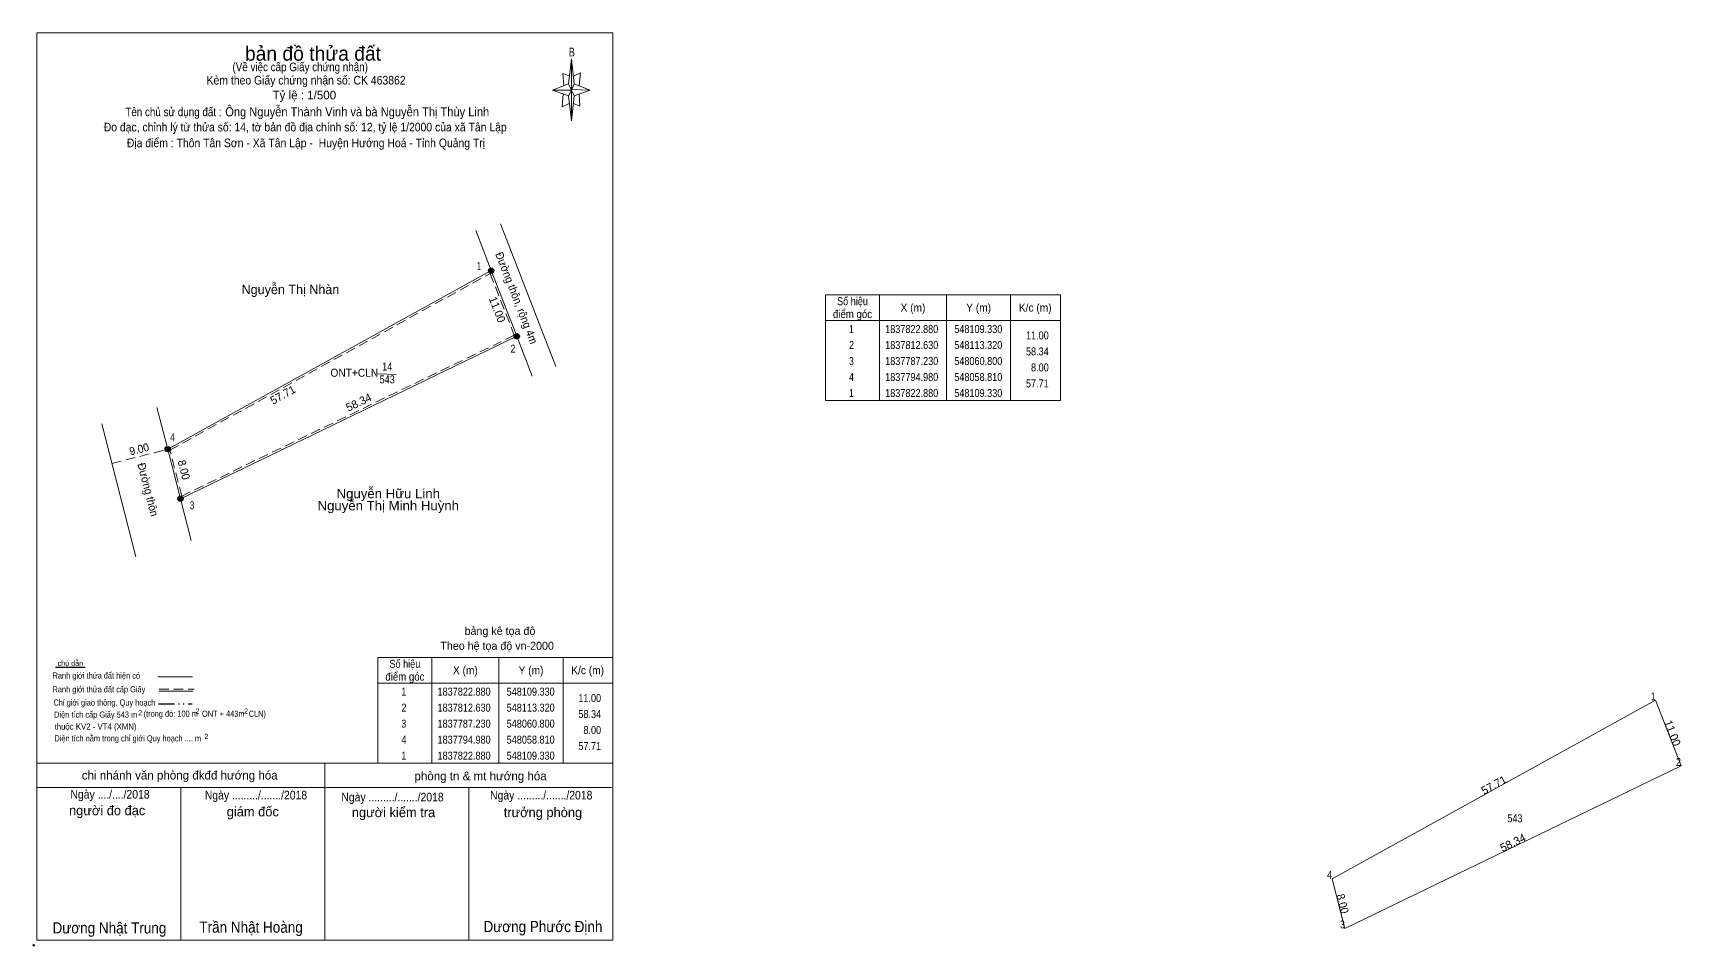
# Model space of a CAD drawing. Header units: metres. Extents: x 547586 to 548113, y 1837775 to 1837940.
# Drawn here: x 547855.9 to 548113.3, y 1837784.5 to 1837927.2 of the extents above; entities that cross this region are included whole.
import ezdxf
from ezdxf.enums import TextEntityAlignment as Align

# ---------------------------------------------------------------- set-up
doc = ezdxf.new("R2010")
doc.units = ezdxf.units.M
doc.header["$LTSCALE"] = 0.5
doc.header["$PDMODE"] = 32
doc.header["$PDSIZE"] = 0.25
doc.linetypes.add('DASH_DOUBLE_DOT', pattern=[9.2, 5, -1.2, 0.3, -1.2, 0.3, -1.2])
doc.linetypes.add('MEDIUM_DASHED', pattern=[4.5, 3, -1.5])
for name, color, linetype, lineweight in [('1', 7, 'Continuous', 13), ('10', 7, 'Continuous', 13), ('11', 7, 'Continuous', 25), ('16', 7, 'Continuous', 25), ('27', 7, 'Continuous', 13), ('5', 7, 'DASH_DOUBLE_DOT', 13), ('63', 7, 'Continuous', 13), ('7', 7, 'Continuous', 13)]:
    doc.layers.add(name, color=color, linetype=linetype, lineweight=lineweight)
doc.layers.add('36', color=7, linetype='Continuous')
doc.layers.add('9', color=7, linetype='Continuous')

msp = doc.modelspace()

# ---------------------------------------------------------------- hatches: boundary and pattern name
at = {"layer": '11'}
for points in [[(547927.8793, 1837890.03, 1), (547927.0407, 1837890.03, 1)], [(547931.8693, 1837879.78, 1), (547931.0307, 1837879.78, 1)], [(547877.3593, 1837862.13, 1), (547876.5207, 1837862.13, 1)], [(547877.3593, 1837862.13, 1), (547876.5207, 1837862.13, 1)], [(547879.3493, 1837854.38, 1), (547878.5107, 1837854.38, 1)]]:
    msp.add_hatch(color=256, dxfattribs=at).paths.add_polyline_path(points)

# ---------------------------------------------------------------- linework, layer by layer
at = {"layer": '1'}
msp.add_lwpolyline([(548109.33, 1837822.88), (548113.32, 1837812.63), (548060.8, 1837787.23), (548058.81, 1837794.98)], close=True, dxfattribs=at)
at = {"layer": '10'}
msp.add_lwpolyline([(547876.94, 1837862.13), (547927.46, 1837890.03), (547931.45, 1837879.78), (547878.93, 1837854.38)], close=True, dxfattribs=at)
at = {"layer": '10', "linetype": 'MEDIUM_DASHED'}
msp.add_lwpolyline([(547877.29, 1837861.98), (547927.3, 1837889.6), (547931.07, 1837879.93), (547879.13, 1837854.81)], close=True, dxfattribs=at)
at = {"layer": '11'}
for centre in [(547927.46, 1837890.03), (547931.45, 1837879.78), (547876.94, 1837862.13), (547876.94, 1837862.13), (547878.93, 1837854.38)]:
    msp.add_circle(centre, 0.4193, dxfattribs=at)
at = {"layer": '16'}
msp.add_line((547864.03, 1837828.03), (547859.41, 1837828.03), dxfattribs=at)
at = {"layer": '27'}
for p, q in [((547927.46, 1837890.03), (547925.04, 1837896.29)), ((547931.45, 1837879.78), (547933.88, 1837873.53)), ((547876.94, 1837862.13), (547875.26, 1837868.63)), ((547878.93, 1837854.38), (547880.58, 1837847.88))]:
    msp.add_line(p, q, dxfattribs=at)
at = {"layer": '5', "linetype": 'Continuous'}
for p, q in [((547875.41, 1837826.54), (547880.79, 1837826.54)), ((547875.61, 1837824.3), (547880.88, 1837824.3))]:
    msp.add_line(p, q, dxfattribs=at)
at = {"layer": '5', "linetype": 'MEDIUM_DASHED'}
msp.add_line((547875.61, 1837824.62), (547881.05, 1837824.62), dxfattribs=at)
at = {"layer": '5', "lineweight": 25}
msp.add_line((547875.51, 1837822.33), (547880.75, 1837822.33), dxfattribs=at)
at = {"layer": '63'}
for p, q in [((547928.9, 1837897.36), (547937.58, 1837875.07)), ((547927.46, 1837890.03), (547931.45, 1837879.78)), ((547988.1, 1837886.25), (547988.1, 1837869.75)), ((547998.6, 1837886.25), (547998.6, 1837869.75)), ((548008.6, 1837886.25), (548008.6, 1837869.75)), ((547979.7, 1837882.25), (548016.4, 1837882.25)), ((547909.76, 1837873.88), (547912.6, 1837873.82)), ((547866.63, 1837866.07), (547871.97, 1837845.29)), ((547876.94, 1837862.13), (547878.93, 1837854.38)), ((547918.18, 1837829.58), (547918.18, 1837813.08)), ((547928.68, 1837829.58), (547928.68, 1837813.08)), ((547938.68, 1837829.58), (547938.68, 1837813.08)), ((547909.78, 1837825.58), (547946.48, 1837825.58))]:
    msp.add_line(p, q, dxfattribs=at)
at = {"layer": '63', "linetype": 'MEDIUM_DASHED'}
msp.add_line((547868.22, 1837859.88), (547876.94, 1837862.13), dxfattribs=at)
at = {"layer": '63'}
for points in [[(547979.7, 1837886.25), (548016.4, 1837886.25), (548016.4, 1837869.75), (547979.7, 1837869.75)], [(547909.78, 1837829.58), (547946.48, 1837829.58), (547946.48, 1837813.08), (547909.78, 1837813.08)]]:
    msp.add_lwpolyline(points, close=True, dxfattribs=at)
at = {"layer": '7'}
for p, q in [((547939.53, 1837919.25), (547940.03, 1837923.15)), ((547940.43, 1837919.25), (547942.93, 1837918.25)), ((547939.53, 1837917.35), (547937.03, 1837918.25)), ((547940.43, 1837917.35), (547940.03, 1837913.45)), ((547941.33, 1837915.75), (547940.33, 1837916.15)), ((547941.23, 1837917.65), (547941.33, 1837915.75)), ((547856.48, 1837813.08), (547946.48, 1837813.08)), ((547856.48, 1837813.08), (547946.48, 1837813.08)), ((547856.48, 1837813.08), (547946.48, 1837813.08)), ((547901.48, 1837785.38), (547901.48, 1837813.08)), ((547856.48, 1837809.28), (547946.28, 1837809.28)), ((547878.98, 1837785.38), (547878.98, 1837809.28)), ((547923.98, 1837785.38), (547923.98, 1837809.28)), ((547946.48, 1837785.38), (547856.48, 1837785.38))]:
    msp.add_line(p, q, dxfattribs=at)
for points in [[(547856.48, 1837927.18), (547946.48, 1837927.18), (547946.48, 1837785.38), (547856.48, 1837785.38)], [(547940.03, 1837923.15), (547940.43, 1837919.25), (547940.03, 1837918.25)], [(547940.03, 1837918.25), (547937.03, 1837918.25), (547939.53, 1837919.25), (547940.43, 1837917.35), (547942.93, 1837918.25), (547940.03, 1837918.35)], [(547940.03, 1837918.25), (547940.03, 1837913.45), (547939.53, 1837917.35)]]:
    msp.add_lwpolyline(points, close=True, dxfattribs=at)
for points in [[(547940.03, 1837918.25), (547939.53, 1837919.25), (547937.03, 1837918.25)], [(547939.73, 1837920.45), (547938.63, 1837920.85), (547938.83, 1837918.95)], [(547940.33, 1837920.45), (547941.43, 1837920.95), (547941.23, 1837918.95)], [(547938.73, 1837917.65), (547938.53, 1837915.65), (547939.63, 1837916.15)], [(547940.03, 1837918.25), (547940.43, 1837917.35), (547942.93, 1837918.25)]]:
    msp.add_lwpolyline(points, dxfattribs=at)
msp.add_point((547856.01, 1837784.6), dxfattribs=at)

# ---------------------------------------------------------------- texts
at = {"layer": '1', "width": 0.85}
msp.add_text('543', height=1.25, dxfattribs=at).set_placement((548087.365, 1837803.81), align=Align.CENTER)
at = {"layer": '16', "width": 0.8}
for p in [(547872.64, 1837820.54), (547881.58, 1837820.79), (547889.17, 1837820.8), (547882.98, 1837816.84)]:
    msp.add_text('2', height=0.8, dxfattribs=at).set_placement(p, align=Align.CENTER)
at = {"layer": '36'}
msp.add_text('Nguyễn Thị Nhàn', height=1.467, dxfattribs=at).set_placement((547896.105, 1837886.36), align=Align.CENTER)
at = {"layer": '36', "width": 1.05}
for s, p in [('Nguyễn Thị Minh Huỳnh', (547911.385, 1837852.57)), ('Nguyễn Hữu Linh', (547911.385, 1837854.46))]:
    msp.add_text(s, height=1.467, dxfattribs=at).set_placement(p, align=Align.CENTER)
at = {"layer": '5'}
for s, height, width, p in [('chú dẫn', 0.7999, 1.05, (547861.73, 1837828.27)), ('Ranh giới thửa đất hiện có ', 0.96, 0.9, (547865.935, 1837826.27)), ('Ranh giới thửa đất cấp Giấy', 0.96, 0.9, (547866.19, 1837824.12)), ('Chỉ giới giao thông, Quy hoạch', 0.96, 0.9, (547867.05, 1837822.05)), ('Diện tích cấp Giấy 543 m', 0.96, 0.9, (547865.68, 1837820.17)), ('(trong đó: 100 m  ONT + 443m  CLN)', 0.96, 0.9, (547882.725, 1837820.3)), ('thuộc KV2 - VT4 (XMN)', 0.96, 0.95, (547865.66, 1837818.3)), ('Diện tích nằm trong chỉ giới Quy hoạch .... m', 0.96, 0.9, (547870.695, 1837816.46))]:
    msp.add_text(s, height=height, dxfattribs=dict(at, width=width)).set_placement(p, align=Align.CENTER)
at = {"layer": '63', "width": 0.95}
for s, rotation, p in [('Đường thôn, rộng 4m', 291.277, (547930.8376, 1837885.5368)), ('9.00', 14.468, (547872.6288, 1837861.5319)), ('Đường thôn', 284.412, (547873.2559, 1837855.6656)), ('8.00', 284.401, (547878.8589, 1837858.7454)), ('8.00', 284.401, (548059.8502, 1837790.9404))]:
    msp.add_text(s, height=1.25, rotation=rotation, dxfattribs=at).set_placement(p, align=Align.CENTER)
at = {"layer": '63'}
for s, rotation, p in [('11.00', 291.269, (547927.8267, 1837883.7317)), ('57.71', 28.91, (547895.2179, 1837870.0794)), ('58.34', 25.81, (547907.0379, 1837868.8827)), ('11.00', 291.269, (548111.4067, 1837817.5417)), ('57.71', 28.91, (548084.3779, 1837809.0994)), ('58.34', 25.81, (548087.3279, 1837800.0627))]:
    msp.add_text(s, height=1.25, rotation=rotation, dxfattribs=at).set_placement(p, align=Align.CENTER)
for s, width, p in [('Số hiệu', 0.85, (547983.9, 1837884.63)), ('điểm góc', 0.9, (547983.9, 1837882.63)), ('X (m)', 0.95, (547993.35, 1837883.63)), ('Y (m)', 0.95, (548003.605, 1837883.63)), ('K/c (m)', 0.95, (548012.445, 1837883.63)), (' 1', 0.75, (547983.55, 1837880.28)), ('1837822.880', 0.85, (547993.15, 1837880.28)), ('548109.330', 0.85, (548003.55, 1837880.28)), (' 2', 0.85, (547983.555, 1837877.78)), ('1837812.630', 0.85, (547993.15, 1837877.78)), ('548113.320', 0.85, (548003.55, 1837877.78)), ('14', 0.85, (547911.225, 1837874.42)), (' 3', 0.8, (547983.545, 1837875.28)), ('1837787.230', 0.85, (547993.15, 1837875.28)), ('548060.800', 0.85, (548003.55, 1837875.28)), ('ONT+CLN', 0.95, (547906.08, 1837873.45)), ('543', 0.85, (547911.215, 1837872.41)), (' 4', 0.85, (547983.55, 1837872.78)), ('1837794.980', 0.85, (547993.15, 1837872.78)), ('548058.810', 0.85, (548003.55, 1837872.78)), (' 1', 0.75, (547983.55, 1837870.28)), ('1837822.880', 0.85, (547993.15, 1837870.28)), ('548109.330', 0.85, (548003.55, 1837870.28)), ('Số hiệu', 0.85, (547913.98, 1837827.96)), ('điểm góc', 0.9, (547913.98, 1837825.96)), ('X (m)', 0.95, (547923.43, 1837826.96)), ('Y (m)', 0.95, (547933.685, 1837826.96)), ('K/c (m)', 0.95, (547942.525, 1837826.96)), (' 1', 0.75, (547913.63, 1837823.61)), ('1837822.880', 0.85, (547923.23, 1837823.61)), ('548109.330', 0.85, (547933.63, 1837823.61)), (' 2', 0.85, (547913.635, 1837821.11)), ('1837812.630', 0.85, (547923.23, 1837821.11)), ('548113.320', 0.85, (547933.63, 1837821.11)), (' 3', 0.8, (547913.625, 1837818.61)), ('1837787.230', 0.85, (547923.23, 1837818.61)), ('548060.800', 0.85, (547933.63, 1837818.61)), (' 4', 0.85, (547913.63, 1837816.11)), ('1837794.980', 0.85, (547923.23, 1837816.11)), ('548058.810', 0.85, (547933.63, 1837816.11)), (' 1', 0.75, (547913.63, 1837813.61)), ('1837822.880', 0.85, (547923.23, 1837813.61)), ('548109.330', 0.85, (547933.63, 1837813.61))]:
    msp.add_text(s, height=1.25, dxfattribs=dict(at, width=width)).set_placement(p, align=Align.CENTER)
for s, width, p in [('11.00', 0.85, (548014.55, 1837879.28)), ('58.34', 0.85, (548014.55, 1837876.78)), ('8.00', 0.85, (548014.55, 1837874.28)), ('57.71', 0.85, (548014.55, 1837871.78)), ('11.00', 0.85, (547944.63, 1837822.61)), (' 1', 0.75, (548109.33, 1837822.88)), ('58.34', 0.85, (547944.63, 1837820.11)), ('8.00', 0.85, (547944.63, 1837817.61)), ('57.71', 0.85, (547944.63, 1837815.11)), (' 2', 0.85, (548113.32, 1837812.63)), (' 4', 0.85, (548058.81, 1837794.98)), (' 3', 0.8, (548060.8, 1837787.23))]:
    msp.add_text(s, height=1.25, dxfattribs=dict(at, width=width)).set_placement(p, align=Align.RIGHT)
at = {"layer": '7'}
for s, height, p in [('bản đồ thửa đất', 2.25, (547899.625, 1837922.84)), ('Tỷ lệ : 1/500', 1.35, (547898.275, 1837916.8)), ('bảng kê tọa độ', 1.25, (547928.835, 1837833.1)), ('Theo hệ tọa độ vn-2000', 1.25, (547928.385, 1837830.78)), ('chi nhánh văn phòng đkđđ hướng hóa', 1.35, (547878.81, 1837810.5)), ('phòng tn & mt hướng hóa', 1.35, (547925.805, 1837810.38)), ('người đo đạc', 1.5, (547867.475, 1837804.92)), ('giám đốc', 1.5, (547890.225, 1837804.74)), ('người kiểm tra', 1.5, (547912.205, 1837804.62)), ('trưởng phòng', 1.5, (547935.545, 1837804.62))]:
    msp.add_text(s, height=height, dxfattribs=at).set_placement(p, align=Align.CENTER)
for s, height, width, p in [('B', 1.378, 0.75, (547940.065, 1837923.5)), ('(Về việc cấp Giấy chứng nhận)', 1.35, 0.85, (547897.63, 1837921.2)), ('Kèm theo Giấy chứng nhận số: CK 463862', 1.35, 0.9, (547898.55, 1837919.12)), ('Tên chủ sử dụng đất :', 1.35, 0.85, (547877.825, 1837914.17)), ('Đo đạc, chỉnh lý từ thửa số: 14, tờ bản đồ địa chính số: 12, tỷ lệ 1/2000 của xã Tân Lập', 1.35, 0.9, (547898.415, 1837911.79)), ('Địa điểm : Thôn Tân Sơn - Xã Tân Lập -  Huyện Hướng Hoá - Tỉnh Quảng Trị ', 1.35, 0.9, (547898.755, 1837909.32)), ('Ngày ..../..../2018', 1.35, 0.9, (547867.92, 1837807.52)), ('Ngày ........./......./2018', 1.35, 0.9, (547890.72, 1837807.39)), ('Ngày ........./......./2018', 1.35, 0.9, (547912.05, 1837807.08)), ('Ngày ........./......./2018', 1.35, 0.9, (547935.28, 1837807.38)), ('Dương Nhật Trung', 1.75, 0.9, (547867.83, 1837786.44)), ('Trần Nhật Hoàng', 1.75, 0.9, (547889.955, 1837786.56)), ('Dương Phước Định', 1.75, 0.9, (547935.545, 1837786.65))]:
    msp.add_text(s, height=height, dxfattribs=dict(at, width=width)).set_placement(p, align=Align.CENTER)
at = {"layer": '7', "width": 0.9}
msp.add_text('Ông Nguyễn Thành Vinh và bà Nguyễn Thị Thùy Linh', height=1.44, dxfattribs=at).set_placement((547885.92, 1837914.14))
at = {"layer": '9'}
for s, width, p in [('1', 0.65, (547925.545, 1837890.11)), ('2', 0.8, (547930.86, 1837877.22)), ('4', 0.8, (547877.675, 1837863.36)), ('3', 0.75, (547880.74, 1837852.74))]:
    msp.add_text(s, height=1.25, dxfattribs=dict(at, width=width)).set_placement(p, align=Align.CENTER)

doc.saveas('drawing.dxf')
